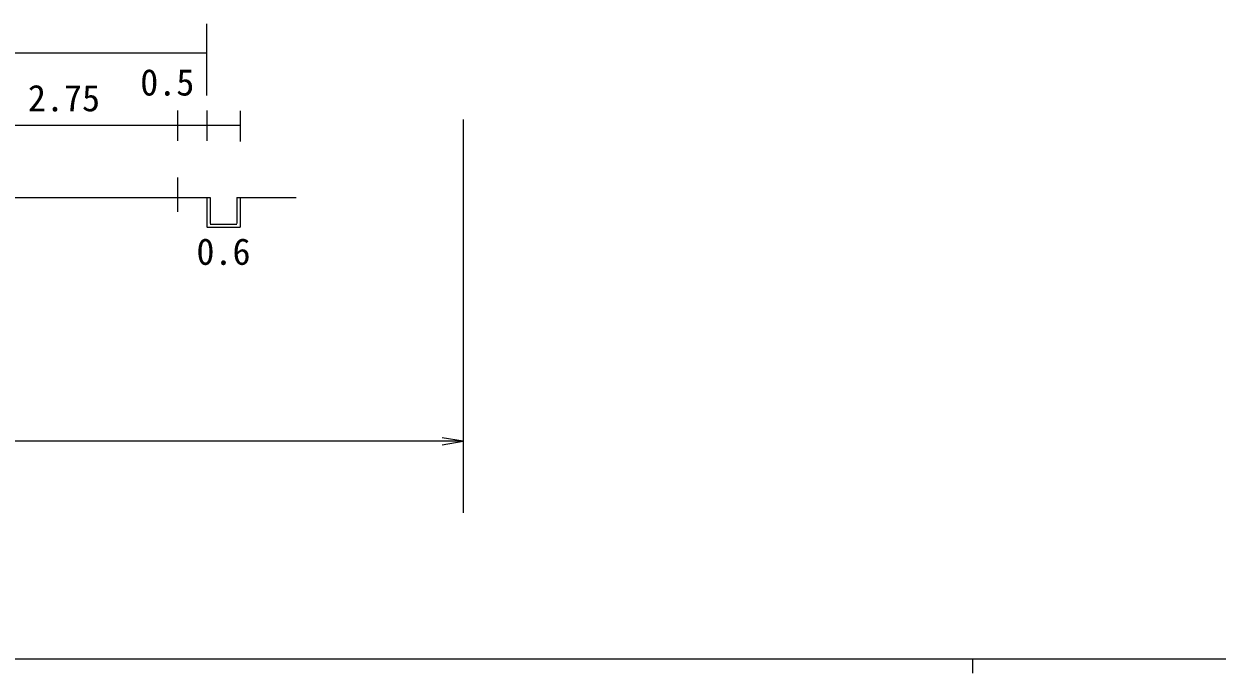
# Model space of a CAD drawing. Units: millimetres, scale not verified. Extents: x 40000 to 680000, y 20000 to 380000.
# Drawn here: x 302398 to 384928, y 204000 to 248900 of the extents above; entities that cross this region are included whole.
import ezdxf
from ezdxf.enums import TextEntityAlignment as Align

# ---------------------------------------------------------------- set-up
doc = ezdxf.new("R2010")
doc.units = ezdxf.units.MM
doc.header["$LTSCALE"] = 1000
for name, color, linetype, lineweight in [('M-STR-HTXT', 7, 'Continuous', 13), ('M-STR-STR3', 7, 'Continuous', 25), ('M-TTL-BAND', 7, 'Continuous', 25)]:
    doc.layers.add(name, color=color, linetype=linetype, lineweight=lineweight)
doc.styles.add('ＭＳ ゴシック', font='')
doc.styles.get('ＭＳ ゴシック').set_extended_font_data('MS Gothic')

# ---------------------------------------------------------------- blocks, each defined once
blk = doc.blocks.new('open_arrow')
at = {"color": 0, "linetype": 'Continuous', "lineweight": -2}
blk.add_lwpolyline([(7.5, 1.25), (0, 0), (7.5, -1.25)], dxfattribs=at)

msp = doc.modelspace()

# ---------------------------------------------------------------- linework, layer by layer
at = {"layer": 'M-STR-HTXT'}
for p, q in [((315039, 248900), (315039, 243944)), ((272379, 246900), (315039, 246900)), ((313021, 242900), (313021, 240822)), ((315053, 242912), (315053, 240822)), ((317367, 242890), (317367, 240773)), ((272379, 241900), (317367, 241900)), ((313021, 238286), (313021, 235900)), ((271312, 236900), (315282, 236900)), ((315053, 236900), (315053, 234861)), ((315282, 236900), (315282, 235101)), ((317132, 236900), (317132, 235084)), ((317132, 236900), (321239, 236900)), ((317367, 236900), (317367, 234842)), ((315053, 234842), (317367, 234842)), ((315282, 235054), (317132, 235054))]:
    msp.add_line(p, q, dxfattribs=at)
at = {"layer": 'M-STR-STR3'}
for p, q in [((332782, 242292), (332782, 215095)), ((332782, 220032), (219844, 220032))]:
    msp.add_line(p, q, dxfattribs=at)
at = {"layer": 'M-TTL-BAND'}
for p, q in [((40000, 205000), (579000, 205000)), ((368000, 205000), (368000, 204000))]:
    msp.add_line(p, q, dxfattribs=at)

# ---------------------------------------------------------------- block references
at = {"layer": 'M-STR-STR3', "xscale": 193, "yscale": 193, "rotation": 180}
msp.add_blockref('open_arrow', (332782, 220032), dxfattribs=at)

# ---------------------------------------------------------------- texts
at = {"layer": 'M-STR-HTXT', "style": 'ＭＳ ゴシック'}
for s, p in [('0.5', (310447, 243393)), ('2.75', (302679, 242303)), ('0.6', (314334, 231686))]:
    msp.add_text(s, height=1833, dxfattribs=at).set_placement(p, align=Align.BOTTOM_LEFT)

doc.saveas('drawing.dxf')
